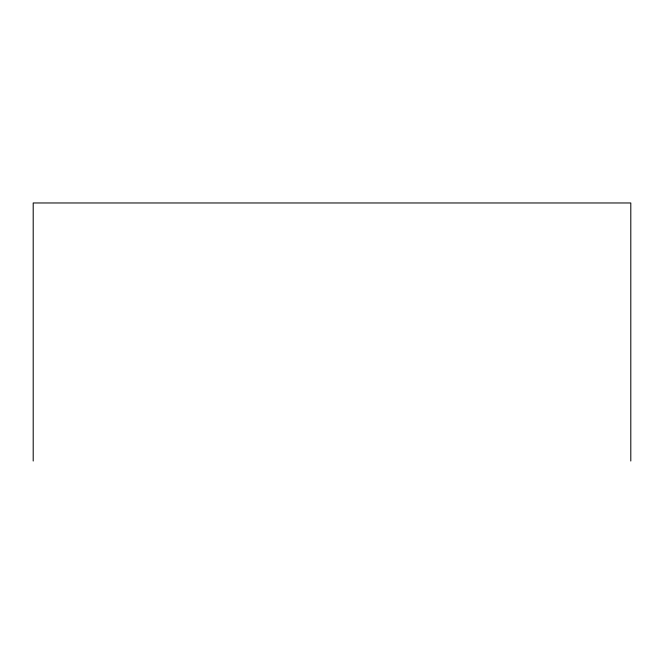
<?xml version="1.0" encoding="UTF-8"?>
<svg xmlns="http://www.w3.org/2000/svg" width="664" height="664" viewBox="0 0 664 664"><rect width="100%" height="100%" fill="white"/><g stroke="black" fill="none" stroke-linecap="round" stroke-linejoin="round"><path stroke-width="1" d="M630.8 461.032L630.8 202.968L33.2 202.968L33.2 461.032"/></g></svg>
